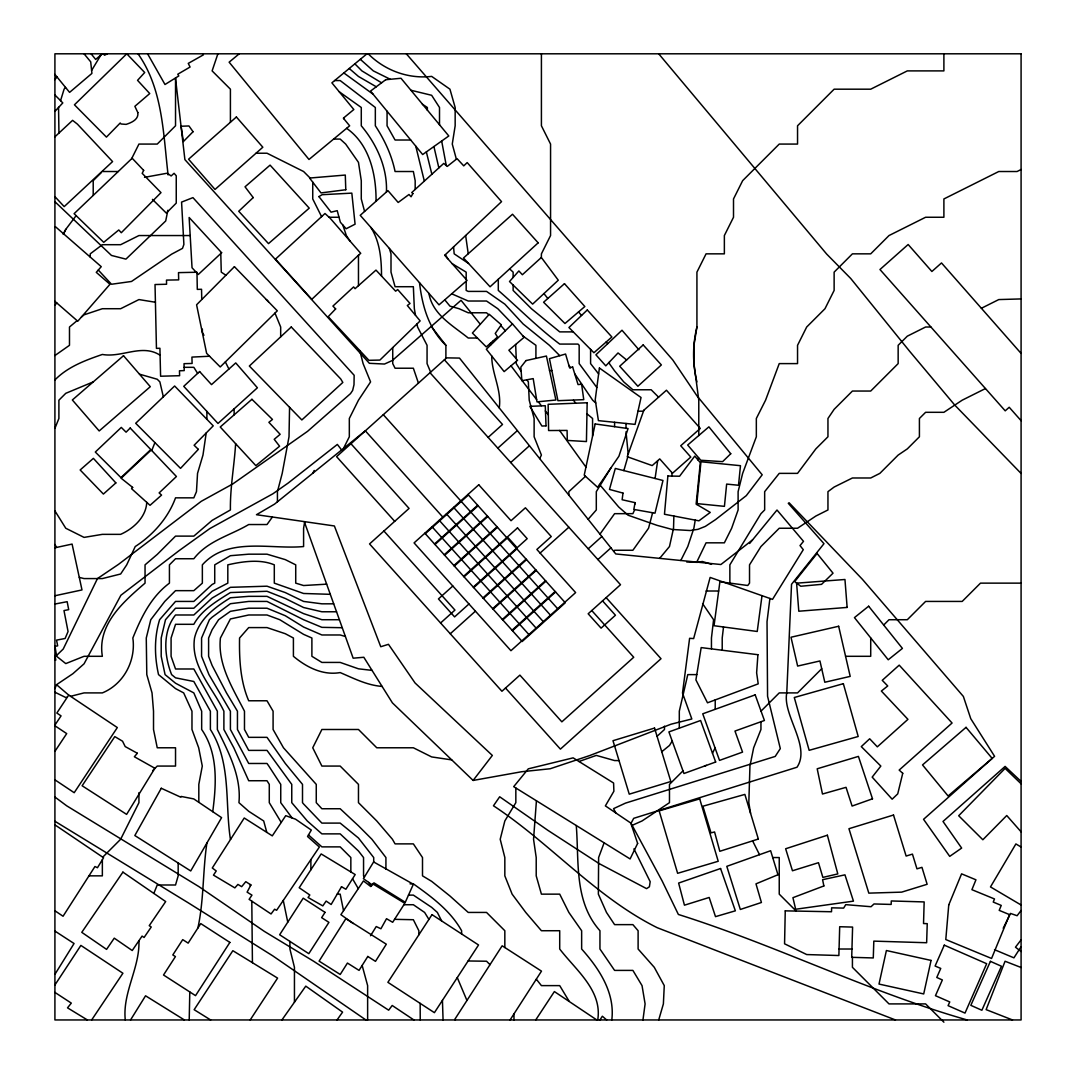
<?xml version="1.0" encoding="UTF-8"?>
<svg xmlns="http://www.w3.org/2000/svg" width="1076" height="1076" viewBox="0 0 1076 1076"><rect width="100%" height="100%" fill="white"/><g stroke="black" fill="none" stroke-linecap="round" stroke-linejoin="round"><path stroke-width="1.5" d="M673.872 516.036L673.536 528.249L669.474 546.541L659.655 558.363M206.202 432.969L202.974 455.081L197.54 473.373L196.464 491.665L193.828 497.838L175.536 497.838C168.138 518 153.074 534.974 135.226 546.541L126.726 564.846L120.647 573.992L102.354 578.579L84.062 578.579L79.288 577.382M206.874 419.277L206.915 411.449M189.793 991.951L189.215 1019.954M289.565 407.333L289.014 436.775L282.208 473.373L277.433 491.665L277.433 501.779M499.251 407.898C501.9 390.01 491.678 373.506 491.745 356.022M696.818 503.595L700.96 461.752L740.476 465.693L738.513 485.263L726.65 484.092L724.43 506.352L696.818 503.595L696.925 504.563M698.257 460.259L698.512 457.636M723.516 626.985L722.211 638.014L722.211 650.227M146.753 502.371C146.08 517.112 133.437 528.679 120.647 534.355L102.354 534.355L84.062 537.395L65.77 528.249L54.916 510.885M769.918 598.458L767.027 621.619L767.565 696.253L780.315 748.6L775.204 756.428L625.465 803.126L613.589 808.627L615.754 812.891M235.617 443.689C234.299 465.854 230.035 487.724 230.412 509.957L212.12 520.38L193.828 536.117L175.536 536.117L157.244 554.422L145.045 564.846L145.045 583.138C123.431 601.807 97.109 624.443 102.354 656.306L84.062 656.306L65.77 663.596L56.624 656.306L55.011 646.353M197.89 928.023C203.969 899.94 202.705 871.17 206.888 843.033M762.01 595.674L757.235 631.477L714.034 625.721L719.898 581.78L747.753 585.492L749.528 583.138L749.528 564.846L760.947 546.541L779.239 528.249L797.545 528.249L815.837 516.05L827.955 509.957L827.955 491.665L834.129 487.051L852.421 477.986L870.713 477.986L879.859 473.373L898.151 455.081L907.31 448.894L919.415 436.775L919.415 418.483L925.602 412.31L943.894 412.31L962.186 400.191L985.455 388.557M642.95 1019.954L645.102 1003.908L642.036 985.616L632.89 970.404L614.598 970.404L599.951 949.019L599.951 930.727C573.871 901.54 579.157 861.325 576.265 825.507M655.069 478.484L657.678 460.716M943.894 53.8L943.894 70.895L907.31 70.895L870.713 89.187L834.129 89.187L797.545 125.784L797.545 144.076L779.239 144.076L742.655 180.66L733.509 198.952L733.509 217.258L724.363 235.55L724.363 253.842L706.071 253.842L696.925 272.134L696.925 327.01L693.953 345.315L693.953 363.607L698.781 400.191L698.781 435.511M695.231 520.111L693.872 528.249L687.779 546.541L680.799 560.488M304.575 522.452L303.593 528.249L303.593 546.541C270.493 549.688 227.816 536.453 202.355 564.846L202.355 583.138L193.828 590.657L175.536 590.657L164.762 601.43L150.774 619.722L146.269 638.014L146.793 674.612L152.025 692.904L153.518 711.196L153.518 729.488L157.244 747.78L175.536 747.78L175.536 766.072L157.244 766.072L152.671 770.658M212.739 811.681C216.343 784.189 218.32 753.577 201.669 729.488L201.669 711.196L193.828 692.904L175.536 683.22L165.072 674.612L161.198 656.306L161.198 638.014L165.502 619.722L175.536 608.209L193.828 608.209L212.12 591.262L227.816 583.138L227.816 564.846C242.234 561.538 260.069 558.821 274.299 564.846L274.299 583.138L303.593 593.481L330.305 594.329M167.883 210.25L165.704 220.97L125.932 259.128L111.46 255.442L54.916 201.71M652.621 512.754L648.546 528.249L632.89 550.266L614.598 550.266L613.764 551.423M465.639 235.55L468.235 253.761M623.851 470.602L627.792 456.91M658.714 1019.954L663.381 1003.908L664.269 985.616L654.275 967.311L638.108 949.019L638.108 930.727L632.89 924.634L614.598 924.634L606.487 912.435L598.364 894.143L598.619 857.545L604.12 842.817M58.548 107.264L58.951 133.061M60.565 100.66L64.076 89.187L65.542 87.412M217.89 53.8L212.12 70.895L230.412 89.187L230.412 122.261M151.756 450.548L154.917 442.613M54.916 428.356L58.898 418.483L58.898 400.191L65.77 393.318L93.249 381.886M153.814 893.416L157.244 884.997L175.536 884.997L178.172 875.851L178.172 863.006M54.916 688.613L56.544 684.686L72.872 673.71L84.062 663.811L120.902 595.243L179.181 550.576L209.766 528.612L272.901 493.776L288.126 483.084L337.353 444.428L341.63 449.97M696.643 562.318L706.071 542.829L724.363 542.829L731.653 528.249L738.109 509.957L738.109 491.665L742.655 473.373L756.334 436.775L756.334 418.483L765.574 400.191L779.239 363.607L797.545 363.607L797.545 345.315L806.691 327.01L824.983 308.718L834.129 290.426L834.129 272.134L852.421 253.842L870.713 253.842L889.005 235.55L925.602 217.258L943.894 217.258L943.894 198.952L998.77 171.514L1017.076 171.514L1021.084 169.51M1003.209 928.279L1010.498 913.43L1017.102 915.716L1021.084 910.498M63.565 233.774L65.77 229.363L76.127 215.644M131.608 158.75L138.939 144.076L157.244 144.076L175.536 125.784L175.536 77.956M312.807 473.225L314.192 470.468M343.486 448.463L349.323 436.775L349.323 418.483L358.469 400.191L370.588 381.899L363.096 363.607L359.801 350.547M539.668 458.564L541.416 455.081L534.126 436.775L534.126 418.483L529.217 400.191L528.343 381.899L526.837 379.801M706.421 765.359L704.444 766.072M712.487 753.227L715.083 748.049M63.242 234.393L65.77 229.363M610.993 467.778L596.306 491.665L596.306 509.957L588.142 519.305M91.608 70.465L100.956 54.943M672.204 741.041L669.474 745.466L661.767 751.734M370.534 935.743L376.237 926.544L380.917 928.763L386.526 918.689L392.673 922.293L404.818 903.315L373.238 884.136L370.736 886.53L363.446 880.921L340.89 914.654L353.264 923.544M54.916 974.345L74.056 943.517L54.916 931.063M130.546 1019.954L145.556 995.798L184.399 1019.954M1021.084 946.705L1013.928 957.842L994.52 949.691M510.078 1019.954L541.484 971.144L502.156 945.804L454.704 1019.483L455.43 1019.954M599.937 1019.954L602.345 1016.228L606.662 1019.954M250.183 1019.954L277.581 978.111L232.846 950.7L194.151 1009.692L210.64 1019.954M54.916 984.984L80.875 945.414L122.906 973.242L91.662 1019.954M535.713 1019.954L554.382 991.574L596.803 1019.954M56.544 684.686L68.703 695.083L56.84 713.052L61.05 715.876L54.916 725.103M54.916 751.357L66.699 733.603L54.916 725.762M281.912 1019.954L305.772 986.141L342.571 1012.126L337.044 1019.954M272.255 517.193L267.009 524.537L248.704 524.537C230.318 535.458 207.789 540.65 193.828 558.74L175.536 558.74L169.43 564.846L169.43 583.138C150.815 597.059 141.225 617.409 132.846 638.014C136.06 660.597 123.753 684.148 102.354 692.904L84.062 692.904L70.545 696.32M599.964 534.14L614.598 513.669L632.89 513.669L634.746 509.58M1021.084 939.873L1015.462 947.203L1021.084 951.507M304.508 522.277L353.157 658.189L363.822 657.275L392.417 702.884L473.117 780.436L492.337 755.433L415.054 682.964L388.476 644.322L380.756 646.73L334.38 525.962L256.465 514.705L274.528 504.133L365.329 430.83L442.814 517.072M54.916 79.624L57.001 76.947M749.622 543.474L776.993 510.024L803.503 541.336L800.019 545.572L803.288 549.675L772.528 599.372L710.133 577.435L693.643 638.579L689.608 638.31L682.507 693.078L691.828 718.983L671.047 724.202L589.863 755.5L550.199 768.748L521.591 771.748L473.117 780.436M54.916 227.439L55.508 226.754L101.252 266.673L96.275 272.349L109.967 284.279L77.768 321.226L54.916 301.334M54.916 111.379L62.798 102.919L54.916 94.97M101.359 172.51L93.209 180.66L93.209 195.415M54.916 304.992L56.88 303.029M102.745 857.168L120.647 839.253L138.939 802.669L138.939 792.689M585.492 476.305L568.854 491.665L568.854 495.148M682.991 770.86L669.474 784.377L669.474 802.669L642.036 820.961L631.639 825.574M761.041 711.102L779.239 692.904L797.545 692.904L821.714 668.721M870.713 638.014L870.713 656.306L845.588 656.306M883.705 625.035L889.005 619.722L907.31 619.722L925.602 601.43L962.186 601.43L980.478 583.138L1021.084 583.138M54.916 657.086L63.228 649.03L97.459 578.579L118.548 564.335L201.266 501.308L232.846 483.904L307.588 431.315L350.507 393.614L352.646 390.44L354.004 384.724L354.152 375.282L192.94 197.634L181.575 202.1L183.888 244.44L182.503 248.368L171.635 254.165L131.514 281.455L111.501 284.252L98.293 270.049M54.916 136.813L72.59 120.351L77.378 124.103L112.576 161.588L64.197 206.605L54.916 196.639M657.059 736.307L664.484 729.488L664.484 726.165M541.349 257.487L522.371 274.743L518.874 270.95L509.513 281.535L532.633 304.118L558.283 280.204L541.349 257.487L541.416 253.842L550.562 235.55L550.562 144.076L541.416 125.784L541.416 53.8M488.127 437.394L502.505 424.469L444.388 359.801M497.811 448.167L517.368 430.602M425.302 533.709L468.423 494.973M510.723 462.545L529.432 445.733M434.543 543.985L477.663 505.249M434.986 544.496L478.107 505.747M444.227 554.772L487.347 516.023M444.67 555.27L487.791 516.534M453.911 565.546L497.031 526.81M454.368 566.057L497.489 527.307M452.821 586.016L438.443 598.928L454.583 616.898L468.961 603.986M463.595 576.332L506.715 537.583M464.052 576.83L507.173 538.094M473.279 587.106L516.399 548.37M473.736 587.617L516.857 548.868M440.582 622.991L454.946 610.079L383.917 531.019M482.963 597.893L526.083 559.143M483.42 598.39L526.541 559.654M450.266 633.764L475.417 611.168M540.098 553.051L568.841 527.227M492.66 608.666L535.781 569.93M493.104 609.177L536.225 570.428M502.344 619.453L545.465 580.704M502.788 619.951L545.909 581.201M588.222 548.787L601.861 536.52M512.028 630.227L555.149 591.491M512.485 630.738L555.593 591.988M597.906 559.56L610.926 547.859M54.916 379.949C67.721 366.808 85.381 360.272 102.354 354.461C121.911 357.958 141.938 343.419 160.082 355.215M102.287 53.8L95.67 59.436L91.097 53.8M77.095 320.648L69.483 327.01L69.483 345.315L54.916 355.537M81.453 317.003L84.062 314.824L102.354 308.718L120.647 308.718L138.939 299.572L155.415 302.248M239.222 53.8L229.134 62.179L308.987 159.477L349.646 125.811L343.365 118.172L353.829 109.523L331.892 82.839L366.983 53.8M752.514 539.937L720.893 564.523L615.768 553.952L459.492 358.079L446.527 357.864L336.586 456.654L394.704 521.335M107.358 53.8L104.574 55.212L103.296 53.8M981.379 308.274L998.77 299.572L1021.084 298.926M578.996 761.499L596.306 755.406L614.598 760.571L619.036 760.571M67.358 697.113L65.77 697.517L54.916 692.218M54.916 547.792L72.092 544.079L81.991 589.93L54.916 595.754M54.916 646.367L57.66 645.842L56.544 640.126L65.125 638.485L68.057 631.518L63.982 610.576L68.703 609.648L67.156 601.686L54.916 604.039M54.916 660.274L55.804 660.099L54.916 655.54M144.52 177.338L167.278 173.196L171.138 175.953L174.07 173.303L176.249 175.765L176.249 203.108L166.309 213.102L152.442 199.369M334.623 80.566L340.177 80.566L375.336 107.492L375.336 125.784C384.468 139.732 391.718 155.119 395.067 171.514L413.359 171.514L415.175 180.66L415.175 189.443M339.263 91.796L361.28 107.492L361.28 125.784C376.681 144.117 387.468 167.681 386.445 191.972M333.627 139.073L340.177 139.073L345.678 144.076L358.469 162.368L361.28 180.66L361.28 198.952L364.576 211.447M410.709 140.014L395.067 140.014L387.064 125.784L387.064 111.218M256.034 153.222L267.009 153.222L303.593 171.514L310.09 178.011M102.449 171.514L118.239 171.514M329.081 217.258L339.007 217.258M190.183 235.55L138.939 235.55L120.647 244.696L102.354 244.696L90.236 253.842L90.236 257.056M468.558 263.472L454.18 253.842L453.561 246.902M266.364 299.572L268.462 301.724M930.915 327.01L925.602 327.01L907.31 336.169L898.151 345.315L898.151 363.607L870.713 391.045L852.421 391.045L834.129 409.337L827.955 418.483L827.955 436.775L815.837 448.894L797.545 473.373L779.239 473.373L764.659 491.665L764.659 509.957L760.947 513.669L729.864 564.846L729.864 583.111M573.252 331.879L559.708 331.879L531.423 308.718L513.131 290.426L513.131 285.073M477.408 338.025L468.235 338.025C453.063 325.692 432.391 314.528 428.934 293.412M184.131 367.32L193.828 367.32L197.634 373.385M549.527 370.48L551.84 370.48M638.001 411.193L643.475 411.193M326.66 584.16L303.593 585.532L295.725 583.138L295.725 564.846L285.301 559.628L267.009 554.18L248.704 554.18L230.412 555.7L214.729 564.846L214.729 583.138L212.12 584.483L193.828 601.43L175.536 601.43L159.598 619.722C154.137 637.705 154.46 656.36 158.535 674.612L175.536 688.6L183.673 692.904L191.972 711.196L191.972 729.488L198.683 747.78L202.288 766.072L198.818 784.377L198.818 802.319M706.071 591.006L718.66 591.006M333.695 603.824L321.885 603.824L303.593 601.43L285.301 592.58L267.009 586.191L230.412 587.321L212.12 598.041L193.828 614.988L175.536 614.988C162.341 631.41 164.171 655.889 171.609 674.612L175.536 677.84L193.828 681.485L210.385 711.196L210.385 729.488C231.434 762.534 224.79 802.481 230.412 839.253L230.654 839.253M336.546 611.773L321.885 611.773L303.593 607.523L285.301 598.485L267.009 591.275L230.412 592.553C216.949 601 201.521 610.052 193.828 624.309L175.536 624.309L171.084 638.014L171.084 656.306L175.536 668.99L193.828 668.99L217.352 711.196L217.352 729.488C228.542 752.232 241.454 776.495 238.939 802.669L248.704 811.291L263.687 820.961L266.808 832.367M339.397 619.722L321.885 619.722L303.593 613.629L267.009 596.346L248.704 596.346L230.412 597.772C214.77 607.469 198.993 619.063 194.541 638.014C190.398 666.057 212.671 687.577 223.889 711.196L223.889 729.488L233.801 747.78L248.704 780.732L267.009 780.732L269.282 784.377L269.282 802.669L281.239 822.427M696.791 674.612L687.779 674.612L679.306 711.196L679.306 728.17M451.759 759.898L431.651 756.926L413.359 747.78L376.775 747.78L358.469 729.488L321.885 729.488L312.739 747.78L321.885 766.072L340.177 766.072L358.469 784.377L358.469 802.669L376.775 820.961L392.417 839.253L395.067 843.88L413.359 843.88L422.505 857.545L422.505 875.851L431.651 881.352L449.943 895.999L468.235 912.435L486.54 912.435L504.832 930.727L504.832 947.526M772.716 857.545L779.239 857.545L779.239 894.143L796.173 911.076M88.972 875.851L102.354 875.851L102.354 859.724M410.037 883.853L413.359 883.853C431.758 897.007 450.36 910.578 461.604 930.727L461.604 933.941M337.191 894.143L340.177 894.143L343.54 910.686M408.49 895.111L413.359 895.111L431.651 907.35L437.367 912.435L441.604 920.895M403.917 904.728L413.359 904.728L424.616 912.435L428.907 919.402M839.065 949.019L851.95 949.019M686.744 562.008L697.463 562.345L702.346 561.484L711.518 564.335M372.054 670.388L358.469 668.815L340.177 662.426L321.885 662.426L311.892 656.306L311.892 638.014L303.593 634.356L279.8 619.722L267.009 614.988L248.704 614.988L230.412 618.956L220.419 638.014C217.513 664.659 232.873 688.438 244.481 711.196L244.481 729.488L248.704 737.342L267.009 737.342L285.301 763.476L302.504 784.377L302.504 802.669L303.593 803.987L321.885 823.1L340.177 823.1L358.469 838.016L373.708 857.545L373.708 861.997M342.249 627.712L321.885 627.348L303.593 619.722L267.009 601.43L248.704 601.43L230.412 603.717L212.12 617.207L209.416 619.722L201.575 638.014L201.575 656.306L208.959 674.612L230.412 711.196L230.412 729.488L248.704 763.476L267.009 763.476L268.825 766.072L280.742 784.377L280.742 802.669L292.08 817.948M382.101 686.421C366.822 685.224 353.843 678.378 340.177 672.581C322.679 675.62 306.512 667.214 293.412 656.306L293.412 638.014L285.301 633.724L267.009 627.59L248.704 627.59L239.558 638.014C239.181 659.144 240.284 681.108 248.704 700.772L267.009 700.772L273.089 711.196L273.089 729.488L283.472 747.78L316.263 784.377L316.263 802.669L321.885 808.748L340.177 808.748L358.469 825.817L371.906 839.253L385.921 857.545L385.921 869.193M139.49 374.179L157.244 379.25L159.88 381.899L163.337 396.829M345.396 636.494L340.177 634.975L321.885 634.975L303.593 627.039L285.301 615.728L267.009 608.209L248.704 608.209L230.412 611.329L218.589 619.722L212.12 629.716L208.609 638.014L208.609 656.306L212.12 665.466L226.485 692.904L237.446 711.196L237.446 729.488L248.704 750.389L267.009 750.389L291.757 784.377L291.757 802.669L307.265 820.961L321.885 833.873L340.177 833.873L358.469 851.008L363.553 857.545L363.553 875.851L364.441 876.98M967.095 1019.954L961.514 1018.313C864.795 990.028 774.343 944.701 678.378 914.465L662.157 880.988L631.034 823.288L633.71 818.325L797.007 767.228C811.129 746.34 782.265 714.908 786.771 692.904L791.533 584.281L823.974 543.689L788.291 503.312L789.112 502.774L862.427 579.345L963.37 696.441L970.767 718.701L994.587 756.32L923.558 819.32L949.718 856.375L961.648 848.076L943.006 821.459L1005.105 766.408L1021.084 781.445M1021.084 967.499L1005.065 961.245L986.127 1009.624L1012.503 1019.954M895.474 1019.954L657.288 927.727C595.808 897.115 550.414 843.328 493.467 805.776L499.681 796.778L547.953 830.39L599.117 863.584L646.568 888.642L649.393 886.785L650.186 881.701L633.939 848.856M410.871 90.249L431.651 95.293L439.506 107.492L439.506 124.964M451.705 293.802L468.235 301.024L486.54 301.024L497.798 308.718L512.405 323.916M390.306 79.288L373.332 70.895L360.312 59.315M381.576 82.812L361.913 70.895L354.865 63.834M376.277 86.779L358.469 76.463L349.229 68.487M1021.084 904.997L990.485 886.92L1015.892 843.934L1021.084 847.014M452.229 263.741L466.177 272.134L466.177 279.437M87.385 1019.954L67.519 1007.835L71.312 1003.114L54.916 992.408M413.883 1019.954L392.202 1005.482L388.665 1010.189L313.56 961.204L264.319 931.372L198.939 886.637L66.699 805.816L54.916 797.034M54.916 821.257L188.502 902.966L272.753 955.851L365.907 1019.954M422.384 104.237L427.36 107.492L427.36 110.29M68.703 695.083L117.324 727.564L74.204 792.703L54.916 779.831M54.916 910.767L63.054 916.254L94.957 866.516L97.459 867.727L103.565 857.733L54.916 824.848M220.782 253.519L221.266 272.134L225.893 275.254M523.138 336.169L535.915 345.315L535.915 358.362M343.836 72.953L373.049 94.177M394.569 919.334L413.359 919.724L418.86 930.727L418.86 934.815M626.595 359.962L618.028 352.955L605.801 365.853L595.902 354.811L621.995 330.238L638.888 349.74M586.958 413.776L592.58 418.483L592.58 435.995M368.194 53.8C384.818 70.451 408.167 79.113 431.651 76.396L449.943 89.187L455.161 107.492L455.161 125.784L452.27 144.076L456.372 159.194M308.489 834.936L321.885 846.879L340.177 846.879L350.843 857.545L350.843 871.923M488.8 314.797L486.54 312.78L468.235 312.78L459.089 308.718L449.943 306.122L444.778 299.841M500.824 325.517L505.343 330.776M346.62 128.326C369.714 144.493 376.291 174.863 376.049 201.239M595.727 402.989L592.661 400.191L574.732 373.802M509.634 268.919L513.131 272.134L513.131 277.433M1021.084 783.772L1005.105 768.398L958.689 815.742L982.845 839.751L1006.746 815.527L1021.084 831.829M606.111 342.047L607.738 343.661M658.593 397.165L651.182 389.768L632.89 389.768L623.744 381.899L614.598 370.897L609.379 363.607L609.379 362.074M559.802 355.685L549.419 345.315L523.124 323.957L504.832 304.145L486.54 291.408L468.235 291.408L466.177 290.426L466.177 281.186M943.894 1022.2L925.602 1003.908L889.005 1003.908L852.421 967.311L852.421 957.331M489.997 964.674L486.54 961.218L468.114 960.976M1021.084 473.453L954.775 405.101L909.516 351.139L850.739 278.496L826.624 254.017L658.7 53.8M430.01 372.713L620.502 584.712L588.168 613.777L601.08 628.142L615.445 615.23L602.533 600.865M606.124 597.624L661.014 658.714L560.408 749.125L505.518 688.035M591.76 610.549L633.724 657.261L561.86 721.835L519.896 675.123L501.927 691.263L369.552 543.931L409.068 508.423L350.951 443.742M467.966 494.462L565.29 602.762L522.169 641.511L424.859 533.212M383.298 414.677L557.65 608.72M453.601 507.374L550.455 615.176M446.419 513.844L543.272 621.632M439.223 520.3L536.09 628.088M432.041 526.756L528.894 634.558M1021.084 420.676L1009.207 407.266L1005.213 410.844L879.966 269.525L908.157 244.508L931.883 271.488L941.5 262.947L1021.084 353.399M578.511 311.946L581.578 315.443M406.311 53.8L672.796 359.989L697.033 395.941L762.198 474.798L746.3 495.632L715.54 519.614L705.318 526.393L697.988 529.325L690.2 530.535L672.231 529.473L656.965 525.317L628.102 515.216L618.7 506.998L599.547 484.496M598.633 373.95L590.59 363.607L590.59 349.391M596.83 387.521L579.17 363.607L579.17 345.315L578 344.078L559.708 344.078C537.852 327.696 518.753 308.166 498.296 290.426L498.296 279.276M84.036 53.8L90.707 61.83L91.917 73.397L69.59 92.375L54.916 74.405M54.916 544.51L56.624 547.415M480.286 324.266L461.053 300.285L392.31 360.527L384.482 364.038L369.377 363.311L184.897 159.625L175.536 78.615M543.931 293.587L547.832 298.482M225.355 361.926L228.906 369.041M536.305 979.2L541.416 985.616L559.708 985.616L569.137 1001.285M702.588 603.649L713.59 619.722L711.451 638.014L711.451 648.882M445.894 358.442L445.894 345.315C428.53 328.691 422.236 305.705 419.492 282.665M368.678 882.428L371.381 885.898M431.597 326.875L445.894 345.315M536.615 399.573L522.169 380.662M538.282 401.751L541.295 405.679M545.303 410.924L548.33 414.865M515.646 344.495L516.251 358.779M492.606 341.361L493.386 342.397M511.006 365.813L521.833 380.218M573.454 400.191L575.714 403.218M559.587 430.467L585.949 467.105M490.347 343.352L491.194 344.535M568.854 365.262L570.509 367.669M349.929 240.93L346.364 235.55L342.8 224.992M521.174 371.476L516.251 363.607L516.251 361.375M445.329 254.676L447.75 258.697M352.538 878.742L358.295 888.615M202.786 53.8L203.404 54.849L188.26 63.39L190.075 67.035L177.782 74.217L178.791 75.939L164.991 84.506L147.587 53.8M138.024 53.8C162.906 89.106 163.216 133.733 168.098 174.904M203.915 335.308L202.409 332.417L202.342 329.095M457.273 977.6L466.944 1000.465M362.155 965.454L367.629 985.616L367.629 1019.954M752.608 840.867L759.522 854.68M321.589 216.639L312.739 198.952L312.739 182.153M370.911 227.453C380.11 242.127 381.442 259.222 381.523 276.048M430.629 372.148L427.064 363.607L427.064 345.315L417.582 327.01L417.044 323.93M274.985 313.103L280.675 327.01L280.675 336.842M446.271 165.556L441.671 141.023M389.351 248.421L391.005 253.842L391.005 272.134L395.067 286.714L413.359 286.714L414.341 308.718L415.511 315.335M438.847 167.883L433.91 146.551M415.766 146.175L424.334 181.104M426.352 151.918L431.866 174.245M287.763 922.172L283.27 900.437M442.438 1000.344L443.07 1019.954M250.17 884.499L250.399 885.871M750.55 813.214L748.829 802.669L749.945 766.072L753.657 747.78L760.947 729.488L760.947 721.727M628.196 454.045L626.017 431.785M420.165 1003.37L420.232 1019.954M672.137 476.09L671.801 472.498M418.43 383.123L413.359 368.221L395.067 368.221L392.74 363.607L392.74 347.575M209.538 356.237L191.931 357.097L192.106 363.459L184.036 363.675L184.211 370.601L179.463 370.79L179.611 375.712L160.593 376.223L159.921 348.274L156.45 348.382L155.025 284.535L166.565 284.252L166.498 280.096L178.683 279.881L178.495 272.631L196.975 272.241L197.298 289.39L201.548 289.283L201.737 299.236M715.217 699.911L715.217 709.299M696.925 497.865L696.925 502.519M634.746 502.6L634.746 504.402M626.017 423.46L626.017 428.45M614.598 422.29L614.598 426.674M611.8 1019.954C615.163 992.597 599.023 968.494 581.645 949.019L581.645 930.727L568.854 912.435L559.708 894.143L541.416 894.143L536.211 875.851L536.211 857.545L533.548 839.253L536.426 800.773M597.731 1019.954C602.533 990.512 575.606 969.839 559.708 949.019L559.708 930.727L541.416 930.727L525.76 912.435L512.122 894.143L504.832 875.851L504.832 857.545L500.205 839.253L504.832 820.961L515.834 802.669L515.834 787.995M513.978 1013.888L513.978 1019.954M358.469 255.187L358.469 285.665M343.822 117.782L343.822 118.737M310.883 859.59L310.883 869.771M294.447 1002.2L294.447 967.311L289.915 949.019L289.915 941.419M252.43 962.697L251.797 901.15M234.138 408.84L234.138 414.852M138.939 940.693C139.893 967.943 122.355 992.529 125.273 1019.954M696.925 381.899A114.54 114.54 0 0 1 696.925 327.01M587.16 402.76L586.433 441.564L567.294 440.42L567.079 430.427L548.599 430.535L548.141 404.307L587.16 402.76M785.251 910.861L784.565 943.8L806.718 954.56L838.877 955.528L839.697 926.732L852.595 927.082L851.708 957.317L873.282 957.949L873.82 941.123L926.638 942.737L927.243 923.652L923.531 923.544L924.163 901.93L891.291 900.962L891.157 904.432L874.008 903.961L871.035 906.718L845.736 904.647L843.638 908.104L831.627 907.821L831.519 911.749L785.251 910.861M137.836 112.59C138.871 119.544 131.487 122.624 126.121 124.386L121.01 123.996L120.216 123L106.43 137.109L74.446 104.802L126.78 53.8L144.695 72.509L137.553 80.337L149.739 93.558L134.877 106.309L137.836 112.59M757.908 654.706L756.63 672.823L758.203 683.865L707.497 702.803L695.916 679.924L701.175 647.591L757.908 654.706M948.75 904.929L945.791 939.55L991.561 958.46L1009.597 914.654L999.2 910.363L1001.245 905.427L993.242 902.065L994.493 898.958L971.91 889.677L975.945 879.805L961.581 873.846L948.75 904.929M667.873 476.009L664.47 514.247L698.916 520.824L710.254 512.418L696.132 504.093L700.315 462.68L694.746 456.116L679.588 476.224L667.873 476.009M622.991 493.09L622.13 499.735L635.069 502.667L633.818 509.419L655.002 513.171L662.977 480.474L615.311 468.437L609.487 489.419L622.991 493.09M599.413 368.032L595.23 399.694L598.404 420.635L635.069 424.388L641.04 397.515L599.413 368.032M595.163 423.957L584.228 475.162L597.624 487.307L618.915 456.224L628.061 428.557L595.163 423.957M931.063 960.424L923.706 993.942L879.011 984.069L886.395 950.525L931.063 960.424M902.737 773.294L897.734 793.873L892.152 799.199L872.179 777.114L880.827 766.072L861.284 746.61L869.677 738.782L877.33 746.852L907.942 719.346L881.365 691.048L887.727 685.963L882.253 680.328L899.2 665.143L952.072 723.018L899.159 770.08L902.737 773.294M643.825 410.238L627.241 456.722L652.19 465.585L659.722 458.901L672.473 473.265L690.779 457.071L680.731 445.746L700.274 428.423L666.447 390.225L643.825 410.238M137.338 753.254L134.365 756.751L154.877 768.264L126.618 814.384L82.126 785.762L114.796 736.603L122.543 741.203L125.193 746.569L137.338 753.254M944.284 945.158L935.098 966.033L940.747 968.427L936.779 977.465L942.361 979.967L935.461 995.69L949.758 1001.944L948.077 1005.657L965.011 1013.094L986.665 963.706L944.284 945.158M990.418 961.352L970.834 1005.334L981.877 1010.27L1001.46 966.248L990.418 961.352M413.359 884.243L405.289 902.28L374.018 882.885L371.624 884.526L363.406 878.662L373.628 861.943L413.359 884.243M637.638 843.396L630.106 858.944L513.696 786.664L528.303 768.829L573.145 757.854L613.589 783.019L613.885 791.237L605.371 805.884L630.778 823.032L637.638 843.396M143.659 170.371L142.193 173.344L160.996 192.631L121.292 232.725L118.79 229.968L103.713 242.329L74.096 213.68L132.16 158.226L143.659 170.371M250.896 884.956L247.103 892.138L251.959 895.138L249.107 899.361L271.044 913.968L274.609 909.22L276.613 910.296L319.384 847.014L307.561 836.536L311.314 830.067L295.591 819.213L285.732 815.675L272.295 835.864L244.239 818.002L212.295 867.982L216.236 870.982L213.478 875.124L234.85 887.888L237.917 884.418L241.67 886.664L245.785 881.674L250.896 884.956M161.279 788.264L134.836 835.541L190.721 870.955L221.589 817.639L193.761 798.917L181.212 796.455L180.781 797.195L161.279 788.264M412.888 193.559L411.072 196.774L409.001 194.487L398.174 202.463L387.952 190.627L360.231 215.321L439.008 304.858L467.065 280.419L444.697 255.268L501.537 201.642L467.199 162.584L463.743 165.865L457.058 158.656L447.266 166.403L443.769 163.404L411.745 192.564L412.888 193.559M341.509 886.745L331.139 904.499L326.136 901.069L322.813 905.898L308.059 897.492L309.807 894.99L299.195 887.74L321.173 853.94L355.188 874.559L345.894 889.247L341.509 886.745M367.804 956.456L359.048 970.391L347.44 963.06L340.218 974.466L319.101 961.137L345.894 918.648L386.311 944.203L375.484 961.352L367.804 956.456M318.926 196.599L331.072 212.174L337.218 210.681L340.366 222.248L346.149 228.758L355.08 224.185L351.825 193.129L322.101 194.702L318.926 196.599M325.033 912.367L321.643 917.653L328.92 922.361L308.812 953.672L279.652 934.762L303.203 898.178L325.033 912.367M229.874 942.415L195.536 995.65L163.525 975.004L175.428 956.591L172.819 954.95L182.718 939.63L188.152 943.127L200.755 923.585L229.874 942.415M432.014 914.654L387.885 982.321L434.408 1012.664L478.538 944.984L432.014 914.654M122.906 872.125L81.776 932.341L106.578 949.382L114.258 938.164L132.227 950.525L142.086 936.093L144.09 937.478L151.232 927.014L149.241 925.656L165.677 901.567L122.906 872.125M501.322 324.804L495.256 333.452L497.542 337.017L486.285 346.916L472.418 333.022L489.257 314.3L501.322 324.804M526.016 360.568L520.838 367.145L521.873 380.716L533.198 378.618L536.991 401.873L555.889 400.016L546.42 356.035L526.016 360.568M817.087 553.481L794.68 581.605L800.759 586.245L821.553 584.349L833.026 573.172L817.087 553.481M132.657 487.415L131.554 488.665L150.021 505.316L161.561 495.095L159.127 492.916L176.424 476.52L151.205 449.97L121.144 478.228L132.657 487.415M198.334 449.365L180.539 468.369L135.697 423.272L174.635 386.002L213.223 425.854L194.11 445.249L198.334 449.365M335.645 308.906L328.207 316.694L368.907 360.312L379.909 360.07L420.151 320.904L407.32 305.503L410.037 303.472L397.676 289.565L395.632 291.179L375.981 270.103L355.08 288.677L353.587 286.929L332.928 306.082L335.645 308.906M193.048 131.716L183.364 141.575L181.104 126.242L188.972 125.959L193.048 131.716M130.196 428.033L126.08 432.175L121.292 427.414L95.32 452.041L120.969 477.623L150.801 449.566L130.196 428.033M234.42 266.673L196.585 304.79L206.619 353.318L220.23 366.956L277.299 310.829L234.42 266.673M512.445 323.876L486.352 349.243L504.146 371.61L517.556 360.285L508.867 350.238L524.12 337.313L512.445 323.876M730.752 453.749L722.615 461.644L700.785 460.259L687.672 445.034L708.896 426.849L730.752 453.749M587.294 309.969L568.935 327.521L593.912 352.74L611.881 336.99L587.294 309.969M253.21 197.594L238.737 211.246L268.502 243.62L309.242 208.139L270.076 165.126L245.032 186.807L253.21 197.594M358.765 254.918L311.811 299.33L275.443 259.168L324.992 213.505L330.211 218.294L360.729 253.344L358.765 254.918M221.629 252.726L198.293 274.488L192.039 267.776L189.147 217.5L221.629 252.726M199.611 371.543L183.754 386.324L217.984 423.46L257.393 387.79L235.738 362.921L211.515 384.616L199.611 371.543M291.26 326.983L249.35 366.028L301.845 419.949L342.827 382.437L340.715 378.927L291.26 326.983M538.161 242.84L490.078 286.781L463.487 257.984L512.512 214.245L538.161 242.84M643.179 344.912L619.709 366.243L637.893 386.257L661.363 364.925L643.179 344.912M478.753 484.778L414.072 542.896L510.939 650.698L575.62 592.58L536.87 549.459L551.248 536.547L525.411 507.791L511.033 520.717L478.753 484.778M517.502 527.899L507.442 536.937L517.126 547.724L527.186 538.673L517.502 527.899M115.858 482.909L103.39 494.059L80.162 469.97L93.383 458.363L115.858 482.909M564.47 283.674L543.595 302.248L564.967 323.513L584.833 306.539L564.47 283.674M236.384 116.988L188.569 159.221L215.012 189.457L262.826 147.224L236.384 116.988M251.932 399.304L220.23 426.997L255.859 465.652L279.585 446.217L274.219 439.317L280.15 434.314L268.892 422.317L272.47 419.452L251.932 399.304M123.511 355.712L72.348 399.976L99.18 430.951L150.304 386.688L123.511 355.712M966.046 727.349L922.522 764.928L948.104 795.984L992.166 758.392L966.046 727.349M868.641 606.218L854.452 617.611L888.225 659.776L902.414 648.411L868.641 606.218M385.706 79.718L370.521 91.083L422.653 154.541L448.8 135.966L400.998 78.266L385.706 79.718M777.961 874.734L755.984 883.853L761.418 902.495L740.328 909.462L726.798 866.341L770.631 850.726L777.961 874.734M823.866 885.952L792.931 897.68L795.648 909.247L853.456 901.137L844.956 874.842L822.589 879.697L823.866 885.952M715.674 762.01L683.946 773.51L668.909 731.922L700.597 720.49L715.674 762.01M755.191 694.867L702.749 713.805L719.535 760.396L742.548 752.111L734.975 731.061L764.417 720.49L755.191 694.867M872.502 798.809L852.098 806.058L846.032 787.336L822.481 794.021L817.195 768.789L858.419 756.401L872.502 798.809M572.607 366.929L569.648 367.965L565.572 354.031L549.459 358.671L557.933 400.689L583.757 399.653L581.618 384.253L578.041 384.576L572.607 366.929M720.57 868.52L678.62 883.06L684.444 905.185L709.178 897.465L715.5 916.644L735.365 910.821L720.57 868.52M827.377 835.218L785.641 848.762L792.461 870.766L818.473 862.696L822.871 877.411L837.8 873.914L827.377 835.218M758.338 839.038L719.817 851.291L714.572 831.963L710.994 832.864L702.884 806.233L744.874 794.411L758.338 839.038M893.51 815.03L848.951 828.708L868.816 893.134L901.661 892.138L927.135 884.284L921.957 867.337L916.954 868.843L912.448 854.115L906.127 856.052L893.51 815.03M654.544 728.062L612.984 740.705L629.245 794.169L670.832 781.512L654.544 728.062M699.709 798.876L659.158 810.887L677.624 873.308L718.217 861.271L699.709 798.876M843.342 683.677L794.29 697.504L809.152 750.322L858.204 736.495L843.342 683.677M838.661 626.259L790.995 637.234L797.639 666.071L819.939 660.96L824.808 682.251L850.201 676.387L838.661 626.259M345.786 189.739L320.998 192.913L309.592 178.051L345.288 175.052L345.786 189.739M847.135 607.429L798.795 611.222L796.603 583.165L844.956 579.493L847.135 607.429M546.03 425.854L541.914 426.056L529.836 406.338L545.276 405.733L546.03 425.854M1021.084 53.8L54.916 53.8L54.916 1019.954L1021.084 1019.954L1021.084 53.8"/></g></svg>
